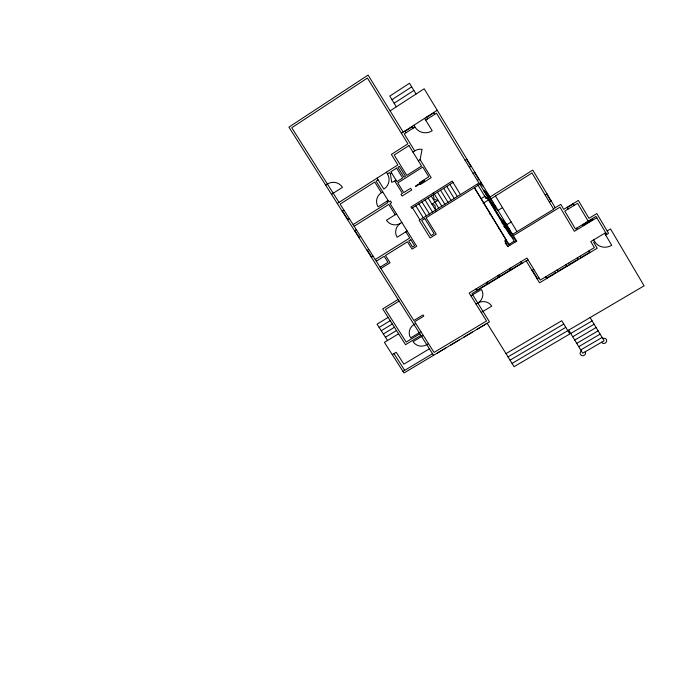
<?xml version="1.0" encoding="UTF-8"?>
<svg xmlns="http://www.w3.org/2000/svg" width="678" height="678" viewBox="0 0 678 678"><rect width="100%" height="100%" fill="white"/><g stroke="black" fill="none" stroke-linecap="round" stroke-linejoin="round"><path stroke-width="1.02" d="M420.157 183.746L420.555 184.391L431.191 177.687L420.106 159.661L422.063 149.355A10.551 10.246 -47.2 0 0 414.724 150.897L412.944 152.033M581.393 351.051L580.961 351.374A2.746 2.559 -23.1 0 0 580.758 354.865A2.746 2.559 -23.1 0 0 584.385 355.187A2.746 2.559 -23.1 0 0 585.224 351.755M391.96 99.674L411.69 86.852M394.155 103.242L413.877 90.445M390.096 110.861L424.174 88.767L516.678 241.139L508.034 246.411L505.22 243.326M401.393 133.269L437.217 110.251M405.139 131.278L412.275 126.693M426.598 117.48L433.793 112.862M424.623 118.345L432.191 130.752A12.848 12.424 -53.5 0 1 414.961 127.015L404.257 133.888L414.724 150.897M425.708 120.116L436.496 113.192L478.914 183.026L419.174 220.333L430.123 237.953L436.268 234.139L426.115 217.774L481.499 183.213L480.117 182.018M325.694 185.153L327.423 184.043A10.95 10.848 -46.5 0 1 342.475 187.323L331.508 194.332M337.305 203.485L397.85 164.907L391.359 154.423L407.902 143.838L367.408 78.046L291.769 127.752L339.034 202.383M378.112 179.907L376.07 181.204L389.002 201.908L390.46 200.985L391.528 202.705L390.07 203.629L416.707 246.267L412.063 249.148L407.47 241.809L385.485 255.479L390.087 262.767L380.892 268.471M377.027 178.17L383.867 189.128A11.094 10.882 -45.9 0 0 387.469 173.941L389.528 172.636L390.426 174.085L391.647 182.221A8.356 8.17 -46.4 0 0 394.74 181.026L396.062 180.187M390.426 174.085L391.748 173.246M418.334 160.788L420.106 159.661M342.187 211.18L343.916 210.087M388.104 200.476L378.061 206.815A10.339 10.136 -38.9 0 1 381.409 192.696L382.723 191.866M347.594 219.714L349.314 218.621M353.094 224.579L387.689 202.739L386.791 201.307M354.17 226.274L388.757 204.451L395.189 214.74M465.125 160.322L466.922 159.186M354.594 230.766L356.323 229.673M490.991 198.832L532.01 172.975L553.68 209.256L512.568 234.385L506.771 228.596M469.379 167.33L471.176 166.195M358.891 237.546L360.62 236.461M396.503 213.917L386.468 220.214A10.314 10.094 -35 0 0 400.529 223.282L401.842 222.46M453.014 182.424L411.716 208.341L410.919 207.053L452.218 181.119L460.438 194.561M473.091 173.441L474.888 172.314M477.329 180.416L479.126 179.297M367.103 250.496L368.824 249.419M481.414 183.068L479.71 184.331M407.164 230.986L397.147 237.241A10.289 10.034 -30.9 0 1 400.529 223.282M371.366 257.233L373.095 256.157M375.222 259.521L409.749 238.037L405.859 231.8M376.282 261.2L384.189 256.284L387.994 262.31L380.095 267.208M481.185 198.595L484.956 196.256L488.762 199.79L514.89 242.232M483.117 203.29L488.762 199.79M489.948 214.401L490.397 214.129M502.508 207.646L498.025 210.417L492.669 205.383M545.222 195.086L547.044 193.967M498.627 228.647L499.067 228.376L474.473 187.976M511.204 222.003L506.72 224.749L501.101 219.265M549.375 202.036L551.189 200.917M398.13 299.456L382.714 308.888L405.537 344.687L420.919 335.415M399.164 301.083L385.426 309.49L406.19 342.076L419.894 333.805M553.426 208.824L560.765 204.332L563.749 209.349L578.359 200.434L588.962 218.341L596.818 213.578L608.547 233.257L605.649 235.003M505.229 239.504L506.347 239.944L504.712 240.944L508.034 246.411M567.266 207.595L573.342 203.883M388.138 317.406L377.061 324.16L387.528 340.509M513.983 241.3L508.941 244.377L474.481 187.594M379.163 327.432L390.231 320.694M381.256 330.711L392.325 323.974M383.35 333.983L394.418 327.254M385.443 337.246L396.511 330.533M398.596 333.805L384.418 342.39L404.02 372.976L489.482 321.881L471.973 293.667L527.993 259.776M415.724 323.465L414.004 324.508A10.043 9.662 -14.6 0 0 410.648 337.873L420.919 331.678M596.793 217.714L574.351 231.291L559.977 207.18L513.348 235.664L507.525 229.834M476.77 290.379L487.312 284.006M488.194 283.472L498.779 277.065M499.669 276.531L510.297 270.098M511.187 269.556L521.865 263.098M470.913 295.837L481.431 289.472A10.238 9.806 -23.9 0 1 482.838 294.362L482.761 295.65A10.238 9.806 -23.9 0 1 477.829 303.1L476.075 304.159M423.326 335.474L413.055 341.661A10.043 9.653 -14.5 0 0 426.784 344.678L428.504 343.644M392.274 354.653L396.232 352.263L403.842 364.154L429.411 348.814M532.027 270.446L533.815 269.369M607.191 230.969L610.556 228.944L644.1 285.836L512.068 363.408M588.157 221.172L577.554 203.29L564.782 211.078L575.402 228.901L596.021 216.418L605.691 232.647L590.792 241.605L594.36 247.614L540.298 280.048L526.959 258.081L469.184 293.057L486.533 320.999L434.047 352.407L414.622 321.728L423.792 316.168L423.013 314.931L413.843 320.499L340.119 204.095L374.756 182.043L381.409 192.696M604.632 233.283L611.734 245.3A12.806 11.975 -33.9 0 1 594.691 241.588L593.631 242.224L597.199 248.233L539.535 282.802L526.204 260.861M481.227 312.456L491.736 306.142A10.212 9.746 -22.4 0 0 477.829 303.1M537.145 278.878L538.934 277.802M546.502 278.243L555.46 272.87M557.85 271.437L566.842 266.047M569.249 264.606L578.275 259.191M580.69 257.742L589.758 252.309M402.986 371.366L432.505 353.704M505.991 353.628L561.757 320.711L569.808 333.957L514.085 366.662L487.151 323.279M508.017 356.891L563.774 324.025M510.042 360.154L565.783 327.338M570.707 333.457L592.123 320.889M572.715 336.763L594.123 324.211M574.715 340.059L596.123 327.533M576.724 343.356L598.123 330.847M578.715 346.644L600.115 334.152M580.715 349.933L602.106 337.466M602.784 338.585L603.284 338.364A2.763 2.568 -24.7 0 1 606.53 339.864A2.763 2.568 -24.7 0 1 605.064 343.161A2.763 2.568 -24.7 0 1 601.564 342.237M480.109 183.628L483.617 186.687M483.473 190.247L488.533 194.789L488.27 194.357M483.821 190.806L488.88 195.366M484.829 192.467L489.923 197.086L532.772 170.076L555.248 207.714M485.516 193.603L490.635 198.256M487.889 197.51L493.084 202.29M490.516 201.832L495.796 206.756M494.559 209.926L495.415 210.739M500.644 218.502L506.246 223.96M503.669 223.486L509.364 229.105M504.678 225.138L510.407 230.817M501.873 222.808L503.178 224.104M503.813 226.427L506.712 229.334M516.678 241.139L510.746 235.139L479.77 184.145M509.746 234.91L510.67 235.851M505.39 240.554L509.822 245.317M393.969 353.628L404.681 370.349M437.251 353.111L445.836 347.975M342.475 210.994L347.882 219.528M354.882 230.579L359.179 237.359M367.391 250.318L371.654 257.047M433.539 355.331L288.921 127.133L368.086 75.08L403.173 132.125M450.429 345.229L459.057 340.068M463.676 337.313L472.346 332.127M476.981 329.355L485.694 324.143M415.817 205.765L423.267 217.774M412.512 207.832L419.97 219.833M394.74 181.026L402.444 193.416L400.978 194.349L402.054 196.069L411.724 189.967L410.656 188.23L403.757 192.586L397.766 182.933L422.809 167.059L428.793 176.788L419.487 182.662L419.885 183.306M386.392 172.204L387.469 173.941M425.072 199.959L432.513 212.002M421.979 201.9L429.428 213.926M475.905 288.989L476.939 290.659M418.894 203.832L426.352 215.85M434.352 194.137L441.793 206.205M487.329 282.073L488.363 283.751M486.448 282.607L487.482 284.285M431.25 196.078L438.7 208.146M428.157 198.018L435.598 210.061M396.342 106.81L389.774 96.098L409.504 83.258L416.063 94.03M498.805 275.124L499.839 276.81M497.923 275.658L498.957 277.344M443.666 188.289L451.099 200.4M404.952 130.981L406.037 132.744M440.556 190.238L447.997 202.332M437.454 192.188L444.895 204.273M509.441 268.691L510.475 270.378M413.877 125.244L414.961 127.015M449.895 184.382L457.319 196.51M412.088 126.396L413.173 128.167M446.777 186.34L454.209 198.451M426.42 117.184L427.504 118.964M510.331 268.149L511.356 269.836M466.617 159.381L470.871 166.39M474.592 172.509L478.829 179.484M532.323 270.268L537.442 278.7M568.698 330.152L582.707 353.221L604.098 340.763L590.123 317.567M487.94 199.027L509.254 234.096M484.956 196.256L486.033 198.035M477.6 184.518L486.134 198.552M433.606 112.565L434.691 114.345M521.009 261.683L522.035 263.378M499.618 229.283L505.678 239.232M545.654 276.836L546.671 278.522M495.457 196.01L517.051 231.647M557.002 270.022L558.019 271.717M554.612 271.463L555.629 273.149M568.401 263.191L569.418 264.886M565.994 264.632L567.011 266.327M579.843 256.326L580.86 258.03M577.427 257.776L578.444 259.471M576.614 228.164L577.376 229.452M588.911 250.885L589.928 252.589M546.739 194.154L550.892 201.103M586.334 222.282L587.097 223.571M573.173 203.595L574.207 205.332M593.674 239.876L594.691 241.588M567.088 207.307L568.122 209.044M605.691 232.647L606.708 234.368M433.149 193.094L434.022 199.112L437.7 200.62L431.886 204.044L434.903 205.222L435.835 211.714M408.978 145.601L394.206 155.042L406.8 175.39L421.555 166.034L408.978 145.601M396.571 168.152L390.842 171.797L396.952 181.636L402.681 178L396.571 168.152M399.367 166.373L397.893 167.305L404.003 177.161L405.478 176.229L399.367 166.373M424.318 180.518L415.47 186.094L415.741 186.535L424.581 180.95L424.318 180.518M424.801 218.604L421.724 220.519L431.081 235.588L434.157 233.681L424.801 218.604M410.809 239.732L408.775 240.995L412.571 247.063L414.605 245.8L410.809 239.732M592.428 219.13L582.69 225.02L582.987 225.528L592.725 219.63L592.428 219.13"/></g></svg>
